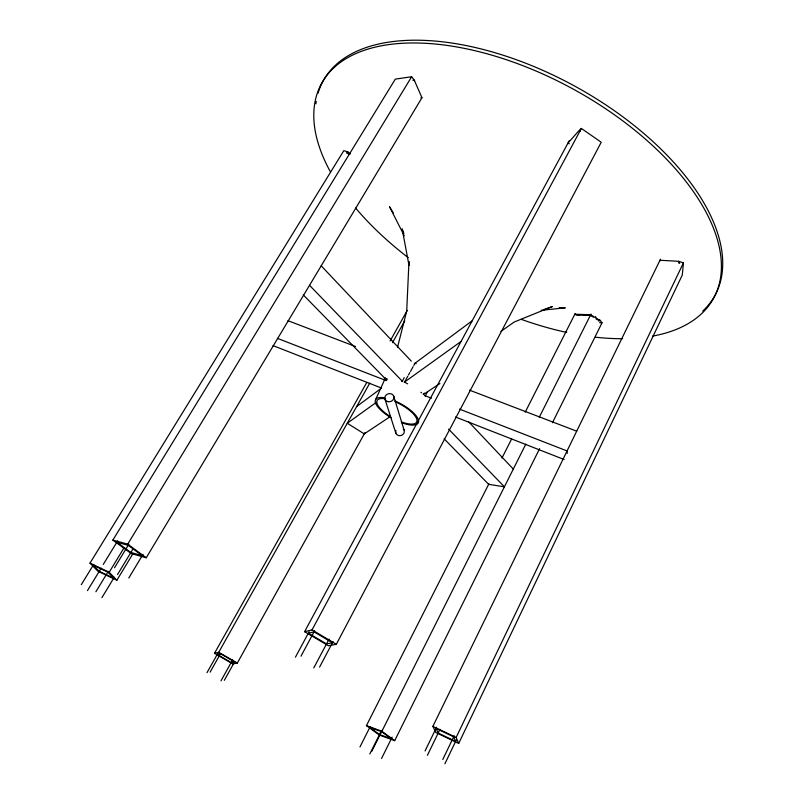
<?xml version="1.0" encoding="UTF-8"?>
<svg xmlns="http://www.w3.org/2000/svg" width="804" height="804" viewBox="0 0 804 804"><rect width="100%" height="100%" fill="white"/><g stroke="black" fill="none" stroke-linecap="round" stroke-linejoin="round"><path stroke-width="1.21" d="M679.179 262.888L679.179 261.451L676.777 261.21L659.973 260.255L659.913 261.049M678.707 261.3L683.44 262.868L682.294 275.028L458.692 743.429L435.798 732.494L432.874 726.364L660.486 259.21M397.538 347.278L406.713 311.037L408.965 261.521L409.216 264.707M375.709 399.417L385.468 377.79M444.903 763.8L456.28 740.022M442.783 759.509L454.18 735.75M458.692 743.429L456.149 737.449L683.44 262.868M427.406 755.328L440.009 729.339M425.065 750.936L436.582 727.238M488.932 483.777L366.433 725.61L379.237 734.987L394.694 740.665L539.605 448.612M552.428 422.773L602.035 322.796L599.874 320.012M381.548 758.463L392.151 737.137M371.679 751.418L382.372 730.102M394.694 740.665L381.89 731.238L525.786 444.16M539.283 417.246L590.99 314.073M369.82 753.951L381.086 731.489M359.961 746.936L370.141 726.776M501.977 458.029L511.615 438.994M525.233 412.12L575.141 313.6M404.201 377.619L402.312 381.227L401.497 381.066M387.015 378.634L386.392 379.82L386.905 379.789M569.332 140.579L304.595 631.683L328.444 645.783L336.323 644.285L601.231 142.238L581.372 128.449L579.563 130.097M313.781 667.903L329.067 639.11M319.58 667.099L333.087 641.562M304.595 631.683L312.022 629.904L581.372 128.449M300.987 656.185L314.645 630.718M295.45 657.159L309.108 631.753M424.361 393.116L423.698 394.312L423.246 393.98M366.765 382.473L214.497 653.3L232.818 663.923L237.331 663.069L365.026 432.512M221.02 680.787L232.597 659.963M224.326 680.325L234.688 661.662M407.829 376.151L404.523 382.081L405.286 382.503M408.492 374.965L409.819 372.584M214.497 653.3L218.748 652.275L369.76 383.156M392.473 342.685L404.754 320.806M210.125 672.134L220.557 653.521M410.482 371.408L413.135 366.674M390.101 340.976L407.286 310.404M206.98 672.687L218.045 652.979M413.789 365.498L415.115 363.147L416.171 363.75M427.085 392.241L425.296 396.181M128.801 577.996L143.022 554.318M414.673 80.671L411.638 76.752L395.317 79.114L112.851 540.107L131.283 553.594L146.248 557.765L421.949 97.716L414.231 80.099L412.814 80.219M101.927 597.623L114.279 577.232M117.515 574.558L133.102 548.79M348.333 152.137L343.821 150.649L89.988 563.122L97.927 571.222L116.871 580.257L133.082 553.433M116.871 580.257L109.183 572.257L124.158 547.624M112.851 540.107L127.725 544.137L411.638 76.752M114.51 567.785L128.831 544.197M95.887 591.734L108.279 571.353M103.274 564.438L117.655 540.891M87.475 590.618L101.203 568.157M81.284 584.669L93.756 564.358M356.624 406.573L381.598 388.03M414.341 363.73L472.179 320.786M376.332 402.352L347.268 423.246L364.262 433.889L390.272 416.572M404.301 382.242L461.044 341.459M500.952 331.369L514.128 322.062L552.559 306.475L544.057 309.54M423.336 394.553L439.899 383.538M420.884 97.907L421.929 97.756M541.182 310.294L565.302 307.842L559.142 307.55M599.955 320.414L590.659 314.736L574.82 314.223L577.262 315.48M599.714 320.414L598.558 320.414M599.603 322.705L602.035 322.796M346.413 152.911L347.268 153.192M348.122 153.474L348.976 153.755M678.687 262.818L679.702 263.149M366.433 725.61L381.89 731.238M287.963 320.675L355.539 346.534M469.516 390.151L576.699 431.175M384.292 378.332L386.634 379.237M277.39 338.343L386.071 380.573M424.432 395.488L431.446 398.221M459.506 409.125L567.061 450.943L567.212 453.436M272.988 345.609L381.016 387.86M455.496 417.005L564.157 459.526M89.988 563.122L109.183 572.257M432.874 726.364L456.149 737.449M579.081 315.55L578.166 315.067L590.196 315.469L591.784 316.314M405.548 382.654L406.321 383.086M407.105 383.538L407.628 383.84M592.829 316.907L593.342 317.208M218.748 652.275L237.331 663.069M312.022 629.904L336.323 644.285M347.71 153.333L348.825 154.056M580.257 131.142L579.181 130.449L568.046 142.961L569.262 143.836M596.126 318.927L597.101 319.58M350.524 153.896L347.398 151.835L347.67 153.152M420.854 392.272L421.597 392.794M127.725 544.137L146.248 557.765M303.299 294.927L386.684 380.121M444.109 438.803L488.651 484.33L504.409 486.812L448.612 429.105M309.53 285.309L402.703 381.629M321.208 265.822L411.296 361.127M468.591 421.758L513.294 469.074M595.452 316.706L595.895 317.278M597.673 319.57L598.116 320.143M598.558 320.706L599 321.278M393.427 213.1L389.528 206.739L404.281 235.813M403.859 233.441L402.161 228.859L409.005 265.451M384.995 399.206L395.849 433.145M393.719 396.151L404.141 430.24M318.103 93.123A223.321 116.309 28.7 0 1 580.387 89.264A223.321 116.309 28.7 0 1 702.726 311.098M315.902 103.786A223.321 116.309 28.7 0 1 316.243 101.364M395.126 401.739A22.502 7.829 28.7 0 1 416.753 419.165A22.502 7.829 28.7 0 1 401.296 421.899M390.171 416.432A22.502 7.829 28.7 0 1 376.976 403.156A22.502 7.829 28.7 0 1 385.639 398.814M330.565 172.106A223.522 115.947 28.7 0 1 417.477 43.004A223.522 115.947 28.7 0 1 683.681 178.629A223.522 115.947 28.7 0 1 652.476 336.122M622.658 338.705A223.522 115.947 28.7 0 1 595.503 337.188M566.709 332.434A223.522 115.947 28.7 0 1 521.263 319.339M408.281 257.672A223.522 115.947 28.7 0 1 355.649 208.075M394.985 400.955A24.301 8.452 28.7 0 1 418.351 419.778A24.301 8.452 28.7 0 1 401.648 422.723M391.096 417.708A24.301 8.452 28.7 0 1 375.498 402.874A24.301 8.452 28.7 0 1 384.734 397.789M403.256 428.884A4.392 3.909 -17.4 0 1 403.347 434.009A4.392 3.909 -17.4 0 1 397.769 435.225A4.392 3.909 -17.4 0 1 395.96 430.472M220.467 653.702L217.211 654.456L231.16 662.546L234.557 661.883L220.467 653.702M314.032 631.843L308.344 633.18L326.514 643.914L332.464 642.758L314.032 631.843M128.158 545.303L116.851 542.218L130.871 552.479L142.228 555.644L128.158 545.303M381.568 731.69L369.82 727.419L379.548 734.544L391.297 738.856L381.568 731.69M107.806 572.136L93.244 565.202L99.254 571.342L113.676 578.227L107.806 572.136M453.657 736.836L436.009 728.434L438.19 733.077L455.617 741.399L453.657 736.836M387.95 401.678A4.623 4.05 -17.4 0 0 393.839 396.533A4.623 4.05 -17.4 0 0 386.302 394.844A4.623 4.05 -17.4 0 0 387.95 401.678"/></g></svg>
